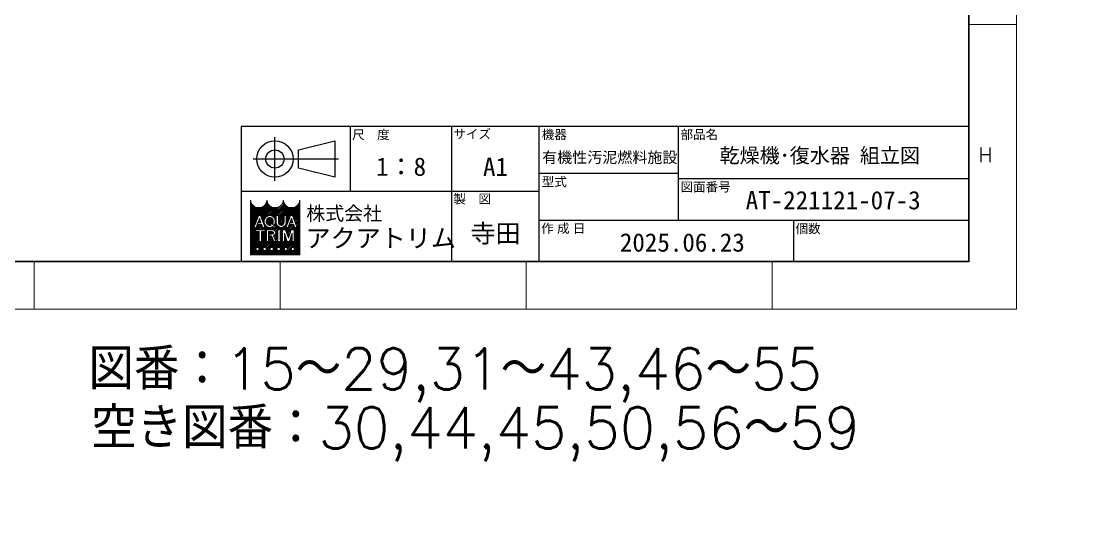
# Model space of a CAD drawing. Header units: millimetres. Extents: x -16130 to 36813, y -8099 to 27484.
# Drawn here: x 15422 to 17765, y 11742 to 12853 of the extents above; entities that cross this region are included whole.
import ezdxf
from ezdxf import colors
from ezdxf.entities.mleader import LeaderData, LeaderLine
from ezdxf.enums import TextEntityAlignment as Align
from ezdxf.math import Vec2, Vec3

# ---------------------------------------------------------------- set-up
doc = ezdxf.new("R2010")
doc.units = ezdxf.units.MM
doc.header["$LTSCALE"] = 6
doc.layers.add('08_DIM', color=3, linetype='Continuous', lineweight=13)
doc.layers.add('90_FRAME', color=5, linetype='Continuous', lineweight=35)
doc.layers.add('91_BLANK', color=5, linetype='Continuous', lineweight=0, plot=False)
doc.styles.add('KSS_TXT', font='txt.shx', dxfattribs={"bigfont": 'extfont2.shx'})
doc.styles.add('MS_G', font='MS Gothic.ttf')
doc.styles.get("Standard").update_dxf_attribs({"font": 'txt.shx', "bigfont": 'extfont2.shx'})
doc.styles.add('表題用', font='MS PGothic.ttf')

# ---------------------------------------------------------------- blocks, each defined once
blk = doc.blocks.new('AM_BALLOON1')
at = {"transparency": 16777216}
blk.add_circle((0, 0), 5, dxfattribs=at)
blk.add_attdef('B_NUMBER', text='', height=3, dxfattribs=at).set_placement((0, 0), align=Align.MIDDLE_CENTER)
blk = doc.blocks.new('_OPEN')
at = {"color": 0, "linetype": 'ByBlock'}
for p, q in [((-1, 0.17), (0, 0)), ((0, 0), (-1, -0.17)), ((0, 0), (-1, 0))]:
    blk.add_line(p, q, dxfattribs=at)

msp = doc.modelspace()

# ---------------------------------------------------------------- hatches: boundary and pattern name
at = {"layer": '90_FRAME', "lineweight": 5}
h = msp.add_hatch(dxfattribs=at)
h.set_pattern_fill('_USER', color=4, scale=2.4, angle=45, pattern_type=0)
h.set_pattern_definition([(45, (10962.7618, 12226.6656), (-1.6970563, 1.6970563), [])])
edge = h.paths.add_edge_path()
edge.add_arc((16028.32983, 12462.75422), 0.51232, 90, 180)
edge.add_ellipse((16010.3987, 12462.75422), major_axis=(-17.41881, 0), ratio=0.8823529412, start_angle=360, end_angle=540, ccw=False)
edge.add_arc((15992.46758, 12462.75422), 0.51232, 3.18731798, 180)
edge.add_ellipse((15974.53645, 12462.75422), major_axis=(-17.41881, 0), ratio=0.8823529412, start_angle=360, end_angle=540, ccw=False)
edge.add_arc((15956.60533, 12462.75422), 0.51232, 3.18731798, 180)
edge.add_ellipse((15938.6742, 12462.75422), major_axis=(-17.41881, 0), ratio=0.8823529412, start_angle=360, end_angle=540, ccw=False)
edge.add_arc((15920.74307, 12462.75422), 0.51232, 3.18731798, 90)
edge.add_line((15920.74307, 12463.26654), (15920.74307, 12344.92111))
edge.add_line((15920.74307, 12344.92111), (16028.32983, 12344.92111))
edge.add_line((16028.32983, 12344.92111), (16028.32983, 12463.26654))
h.paths.add_polyline_path([(15938.09156, 12430.06106), (15942.3393, 12430.06106), (15951.99874, 12404.56812), (15951.99874, 12404.44516), (15947.40007, 12404.44516), (15944.99534, 12411.19841), (15935.53798, 12411.19841), (15936.92444, 12415.09203), (15943.60889, 12415.09203), (15940.21543, 12424.62196), (15933.03079, 12404.44516), (15928.43212, 12404.44516), (15928.43212, 12404.56812)], flags=16)
edge = h.paths.add_edge_path(flags=16)
edge.add_ellipse((15962.68948, 12418.79006), major_axis=(-11.78331, 0), ratio=0.9565217391, start_angle=180, end_angle=360, ccw=False)
edge.add_line((15974.47279, 12418.79006), (15974.47279, 12415.71616))
edge.add_ellipse((15962.68948, 12415.71616), major_axis=(-11.78331, 0), ratio=0.9565217391, start_angle=142.10525532, end_angle=180, ccw=False)
edge.add_line((15971.98817, 12408.79337), (15968.68672, 12411.5138))
edge.add_ellipse((15962.68948, 12416.01759), major_axis=(7.51358, 0), ratio=0.9950358207, start_angle=-37.04276329, end_angle=0)
edge.add_line((15970.20305, 12416.0173), (15970.20305, 12418.48863))
edge.add_ellipse((15962.68948, 12418.48863), major_axis=(7.51357, 0), ratio=0.9947182625, start_angle=360, end_angle=540)
edge.add_line((15955.17591, 12418.48863), (15955.17591, 12416.01733))
edge.add_ellipse((15962.68948, 12416.01759), major_axis=(7.51358, 0), ratio=0.9950358207, start_angle=-180, end_angle=-65.75794872)
edge.add_line((15965.7745, 12409.20058), (15963.68259, 12411.23651))
edge.add_line((15963.68259, 12411.23651), (15965.95188, 12413.64618))
edge.add_line((15965.95188, 12413.64618), (15975.44033, 12405.82759))
edge.add_line((15975.44033, 12405.82759), (15972.47528, 12402.67912))
edge.add_line((15972.47528, 12402.67912), (15968.91338, 12406.1457))
edge.add_ellipse((15962.68948, 12415.71616), major_axis=(-11.78331, 0), ratio=0.9565217391, start_angle=0, end_angle=121.88362474, ccw=False)
edge.add_line((15950.90617, 12415.71616), (15950.90617, 12418.79006))
h.paths.add_polyline_path([(15952.76067, 12399.32198), (15952.76067, 12395.73576), (15945.0759, 12395.73576, 0.4142135624), (15944.56358, 12395.22344), (15944.56358, 12373.70609), (15939.95272, 12373.70609), (15939.95272, 12395.22344, 0.4142135624), (15939.44041, 12395.73576), (15931.75564, 12395.73576), (15931.75564, 12399.32198)], flags=16)
edge = h.paths.add_edge_path(flags=16)
edge.add_line((15955.6808, 12399.32198), (15967.46411, 12399.32198))
edge.add_ellipse((15967.46411, 12392.58351), major_axis=(-8.26989, 0), ratio=0.8148203011, start_angle=111.38697473, end_angle=270, ccw=False)
edge.add_arc((15968.73232, 12383.4514), 3.34964, 22.27295226, 58.55311301, ccw=False)
edge.add_line((15971.83203, 12384.72097), (15976.24632, 12373.91102))
edge.add_line((15976.24632, 12373.91102), (15976.24632, 12373.70609))
edge.add_line((15976.24632, 12373.70609), (15971.27684, 12373.70609))
edge.add_line((15971.27684, 12373.70609), (15967.37711, 12384.56105))
edge.add_arc((15965.4761, 12383.79576), 2.04927, 21.92829787, 90)
edge.add_line((15965.4761, 12385.84503), (15960.44536, 12385.84503))
edge.add_line((15960.44536, 12385.84503), (15960.44536, 12389.43126))
edge.add_line((15960.44536, 12389.43126), (15968.07889, 12389.43126))
edge.add_arc((15967.96897, 12392.58351), 3.15417, 271.9970571, 448.0029429)
edge.add_line((15968.07889, 12395.73576), (15960.29166, 12395.73576))
edge.add_line((15960.29166, 12395.73576), (15960.29166, 12373.70609))
edge.add_line((15960.29166, 12373.70609), (15955.6808, 12373.70609))
edge.add_line((15955.6808, 12373.70609), (15955.6808, 12399.32198))
h.paths.add_polyline_path([(15976.84104, 12430.06106), (15981.4519, 12430.06106), (15981.4519, 12415.71616, 0.1750305612), (15983.48594, 12409.84508, 0.257149611), (15991.71349, 12409.84508, 0.1750305612), (15993.74753, 12415.71616), (15993.74753, 12430.06106), (15998.35839, 12430.06106), (15998.35839, 12414.78936, -0.3793912406), (15988.36819, 12404.44516), (15986.83123, 12404.44516, -0.3793912406), (15976.84104, 12414.78936)], flags=16)
h.paths.add_polyline_path([(15980.13147, 12399.32198), (15985.76697, 12399.32198), (15985.76697, 12395.73576, 0.4142135624), (15985.25465, 12395.22344), (15985.25465, 12377.80463, 0.4142135624), (15985.76697, 12377.29232), (15985.76697, 12373.70609), (15980.13147, 12373.70609), (15980.13147, 12377.29232, 0.4142135624), (15980.64379, 12377.80463), (15980.64379, 12395.22344, 0.4142135624), (15980.13147, 12395.73576)], flags=16)
h.paths.add_polyline_path([(15990.38282, 12399.32198), (15997.07348, 12399.32198), (16003.19077, 12380.71757), (16009.30805, 12399.32198), (16016.00296, 12399.32198), (16016.00296, 12373.70609), (16011.3921, 12373.70609), (16011.3921, 12391.63722), (16005.4962, 12373.70609), (16000.88534, 12373.70609), (15994.98944, 12391.63722), (15994.99368, 12373.70609), (15990.38282, 12373.70609)], flags=16)
h.paths.add_polyline_path([(16007.75824, 12430.06106), (16012.00598, 12430.06106), (16021.66542, 12404.56812), (16021.66542, 12404.44516), (16017.06675, 12404.44516), (16014.66202, 12411.19841), (16005.20466, 12411.19841), (16006.59112, 12415.09203), (16013.27557, 12415.09203), (16009.88211, 12424.62196), (16002.69747, 12404.44516), (15998.0988, 12404.44516), (15998.0988, 12404.56812)], flags=16)
h.paths.add_polyline_path([(15933.0387, 12360.29065), (15939.18652, 12360.29065), (15939.18652, 12354.14283), (15933.0387, 12354.14283)], flags=16)
h.paths.add_polyline_path([(15948.40824, 12360.29065), (15954.55605, 12360.29065), (15954.55605, 12354.14283), (15948.40824, 12354.14283)], flags=16)
h.paths.add_polyline_path([(15963.77778, 12360.29065), (15969.92559, 12360.29065), (15969.92559, 12354.14283), (15963.77778, 12354.14283)], flags=16)
h.paths.add_polyline_path([(15979.14731, 12360.29065), (15985.29513, 12360.29065), (15985.29513, 12354.14283), (15979.14731, 12354.14283)], flags=16)
h.paths.add_polyline_path([(15994.51685, 12360.29065), (16000.66466, 12360.29065), (16000.66466, 12354.14283), (15994.51685, 12354.14283)], flags=16)
h.paths.add_polyline_path([(16009.88638, 12360.29065), (16016.0342, 12360.29065), (16016.0342, 12354.14283), (16009.88638, 12354.14283)], flags=16)

# ---------------------------------------------------------------- linework, layer by layer
at = {"layer": '90_FRAME', "color": 4, "lineweight": 13}
for p, q in [((17588.36868, 12846.17976), (17484.67325, 12846.17976)), ((15450.03562, 12226.66562), (15450.03562, 12329.89744)), ((15985.50286, 12226.66562), (15985.50286, 12329.89744)), ((16520.9701, 12226.66562), (16520.9701, 12329.89744)), ((17056.43734, 12226.66562), (17056.43734, 12329.89744))]:
    msp.add_line(p, q, dxfattribs=at)
at = {"layer": '90_FRAME', "color": 0, "lineweight": 25}
for p, q in [((16138.27325, 12482.64029), (16138.27325, 12624.06887)), ((16358.90183, 12329.89744), (16358.90183, 12624.06887)), ((16549.5304, 12329.89744), (16549.5304, 12624.06887)), ((16851.6256, 12624.06887), (16851.6256, 12420.41172)), ((15973.93325, 12505.83458), (15973.93325, 12600.87458)), ((15926.41325, 12553.35458), (16112.53325, 12553.35458)), ((16549.5304, 12522.24029), (16851.6256, 12522.24029)), ((16851.6256, 12510.92601), (17484.67325, 12510.92601)), ((16549.5304, 12482.64029), (15900.67325, 12482.64029)), ((16549.5304, 12420.41172), (17484.67325, 12420.41172)), ((17102.61611, 12420.41172), (17102.61611, 12329.89744))]:
    msp.add_line(p, q, dxfattribs=at)
at = {"layer": '90_FRAME', "color": 4, "lineweight": 5}
for p, q in [((15920.74307, 12344.92111), (15920.74307, 12463.26654)), ((16028.32983, 12463.26654), (16028.32983, 12344.92111)), ((15928.43212, 12404.56812), (15938.09156, 12430.06106)), ((15933.03079, 12404.44516), (15940.21543, 12424.62196)), ((15935.53798, 12411.19841), (15936.92444, 12415.09203)), ((15936.92444, 12415.09203), (15943.60889, 12415.09203)), ((15938.09156, 12430.06106), (15942.3393, 12430.06106)), ((15943.60889, 12415.09203), (15940.21543, 12424.62196)), ((15951.99874, 12404.56812), (15942.3393, 12430.06106)), ((15950.90617, 12418.79006), (15950.90617, 12415.71616)), ((15955.17591, 12418.48863), (15955.17591, 12416.0295)), ((15970.20305, 12418.48863), (15970.20305, 12416.0295)), ((15974.47279, 12418.79006), (15974.47279, 12415.71616)), ((15976.84104, 12414.78936), (15976.84104, 12430.06106)), ((15981.4519, 12430.06106), (15976.84104, 12430.06106)), ((15981.4519, 12415.71616), (15981.4519, 12430.06106)), ((15993.74753, 12415.71616), (15993.74753, 12430.06106)), ((15993.74753, 12430.06106), (15998.35839, 12430.06106)), ((15998.0988, 12404.56812), (16007.75824, 12430.06106)), ((15998.35839, 12414.78936), (15998.35839, 12430.06106)), ((16002.69747, 12404.44516), (16009.88211, 12424.62196)), ((16005.20466, 12411.19841), (16006.59112, 12415.09203)), ((16006.59112, 12415.09203), (16013.27557, 12415.09203)), ((16007.75824, 12430.06106), (16012.00598, 12430.06106)), ((16013.27557, 12415.09203), (16009.88211, 12424.62196)), ((16021.66542, 12404.56812), (16012.00598, 12430.06106)), ((15928.43212, 12404.44516), (15928.43212, 12404.56812)), ((15928.43212, 12404.56812), (15928.43212, 12404.56812)), ((15928.43212, 12404.44516), (15928.43212, 12404.56812)), ((15928.43212, 12404.44516), (15933.03079, 12404.44516)), ((15931.75564, 12399.32198), (15952.76067, 12399.32198)), ((15931.75564, 12399.32198), (15931.75564, 12395.73576)), ((15931.75564, 12395.73576), (15939.44041, 12395.73576)), ((15935.53798, 12411.19841), (15944.99534, 12411.19841)), ((15939.95272, 12373.70609), (15939.95272, 12395.22344)), ((15944.56358, 12373.70609), (15944.56358, 12395.22344)), ((15947.40007, 12404.44516), (15944.99534, 12411.19841)), ((15945.0759, 12395.73576), (15952.76067, 12395.73576)), ((15951.99874, 12404.44516), (15947.40007, 12404.44516)), ((15951.99874, 12404.44516), (15951.99874, 12404.56812)), ((15952.76067, 12399.32198), (15952.76067, 12395.73576)), ((15955.6808, 12399.32198), (15955.6808, 12373.70609)), ((15955.6808, 12399.32198), (15967.46411, 12399.32198)), ((15960.29166, 12373.70609), (15960.29166, 12395.73576)), ((15960.29166, 12395.73576), (15968.07889, 12395.73576)), ((15963.68259, 12411.23651), (15965.95188, 12413.64618)), ((15963.68259, 12411.23651), (15965.7745, 12409.20058)), ((15965.95188, 12413.64618), (15975.44033, 12405.82759)), ((15968.68672, 12411.5138), (15971.98817, 12408.79337)), ((15968.91338, 12406.1457), (15972.47528, 12402.67912)), ((15972.47528, 12402.67912), (15975.44033, 12405.82759)), ((15980.13147, 12399.32198), (15985.76697, 12399.32198)), ((15980.13147, 12399.32198), (15980.13147, 12395.73576)), ((15980.64379, 12377.80463), (15980.64379, 12395.22344)), ((15985.25465, 12377.80463), (15985.25465, 12395.22344)), ((15985.76697, 12399.32198), (15985.76697, 12395.73576)), ((15988.36819, 12404.44516), (15986.83123, 12404.44516)), ((15990.38282, 12399.32198), (15990.38282, 12373.70609)), ((15990.38282, 12399.32198), (15997.07348, 12399.32198)), ((15994.99368, 12373.70609), (15994.98944, 12391.63722)), ((16000.88534, 12373.70609), (15994.98944, 12391.63722)), ((16003.19077, 12380.71757), (15997.07348, 12399.32198)), ((15998.0988, 12404.44516), (15998.0988, 12404.56812)), ((15998.0988, 12404.56812), (15998.0988, 12404.56812)), ((15998.0988, 12404.44516), (15998.0988, 12404.56812)), ((15998.0988, 12404.44516), (16002.69747, 12404.44516)), ((16003.19077, 12380.71757), (16009.30805, 12399.32198)), ((16005.20466, 12411.19841), (16014.66202, 12411.19841)), ((16005.4962, 12373.70609), (16011.3921, 12391.63722)), ((16016.00296, 12399.32198), (16009.30805, 12399.32198)), ((16011.3921, 12391.63722), (16011.3921, 12373.70609)), ((16017.06675, 12404.44516), (16014.66202, 12411.19841)), ((16016.00296, 12373.70609), (16016.00296, 12399.32198)), ((16021.66542, 12404.44516), (16017.06675, 12404.44516)), ((16021.66542, 12404.44516), (16021.66542, 12404.56812)), ((15939.95272, 12373.70609), (15944.56358, 12373.70609)), ((15955.6808, 12373.70609), (15960.29166, 12373.70609)), ((15960.44536, 12385.84503), (15960.44536, 12389.43126)), ((15960.44536, 12389.43126), (15968.07889, 12389.43126)), ((15960.44536, 12385.84503), (15965.4761, 12385.84503)), ((15967.37711, 12384.56105), (15971.27684, 12373.70609)), ((15971.27684, 12373.70609), (15976.24632, 12373.70609)), ((15971.83203, 12384.72097), (15976.24632, 12373.91102)), ((15976.24632, 12373.91102), (15976.24632, 12373.70609)), ((15980.13147, 12373.70609), (15980.13147, 12377.29232)), ((15980.13147, 12373.70609), (15985.76697, 12373.70609)), ((15985.76697, 12373.70609), (15985.76697, 12377.29232)), ((15990.38282, 12373.70609), (15994.99368, 12373.70609)), ((16000.88534, 12373.70609), (16005.4962, 12373.70609)), ((16011.3921, 12373.70609), (16016.00296, 12373.70609)), ((16028.32983, 12344.92111), (15920.74307, 12344.92111)), ((15933.0387, 12360.29065), (15939.18652, 12360.29065)), ((15933.0387, 12360.29065), (15933.0387, 12354.14283)), ((15939.18652, 12354.14283), (15933.0387, 12354.14283)), ((15939.18652, 12360.29065), (15939.18652, 12354.14283)), ((15948.40824, 12360.29065), (15954.55605, 12360.29065)), ((15948.40824, 12360.29065), (15948.40824, 12354.14283)), ((15954.55605, 12354.14283), (15948.40824, 12354.14283)), ((15954.55605, 12360.29065), (15954.55605, 12354.14283)), ((15963.77778, 12360.29065), (15969.92559, 12360.29065)), ((15963.77778, 12360.29065), (15963.77778, 12354.14283)), ((15969.92559, 12354.14283), (15963.77778, 12354.14283)), ((15969.92559, 12360.29065), (15969.92559, 12354.14283)), ((15979.14731, 12360.29065), (15985.29513, 12360.29065)), ((15979.14731, 12360.29065), (15979.14731, 12354.14283)), ((15985.29513, 12354.14283), (15979.14731, 12354.14283)), ((15985.29513, 12360.29065), (15985.29513, 12354.14283)), ((15994.51685, 12360.29065), (16000.66466, 12360.29065)), ((15994.51685, 12360.29065), (15994.51685, 12354.14283)), ((16000.66466, 12354.14283), (15994.51685, 12354.14283)), ((16000.66466, 12360.29065), (16000.66466, 12354.14283)), ((16016.0342, 12360.29065), (16009.88638, 12360.29065)), ((16009.88638, 12360.29065), (16009.88638, 12354.14283)), ((16009.88638, 12354.14283), (16016.0342, 12354.14283)), ((16016.0342, 12360.29065), (16016.0342, 12354.14283))]:
    msp.add_line(p, q, dxfattribs=at)
at = {"layer": '90_FRAME'}
msp.add_lwpolyline([(11273.52903, 12329.89744), (17484.67325, 12329.89744), (17484.67325, 16770.32859), (11273.52903, 16770.32859)], close=True, dxfattribs=at)
at = {"layer": '90_FRAME', "color": 0, "lineweight": 25}
msp.add_lwpolyline([(15900.67325, 12329.89744), (17484.67325, 12329.89744), (17484.67325, 12624.06887), (15900.67325, 12624.06887)], close=True, dxfattribs=at)
msp.add_lwpolyline([(16025.41325, 12573.15458), (16104.61325, 12592.95458), (16104.61325, 12513.75458), (16025.41325, 12533.55458), (16025.41325, 12573.15458)], dxfattribs=at)
for radius in [39.6, 19.8]:
    msp.add_circle((15973.93325, 12553.35458), radius, dxfattribs=at)
at = {"layer": '90_FRAME', "color": 4, "lineweight": 5}
for centre, radius, start, end in [((15920.74307, 12462.75422), 0.51232, 0, 90), ((15956.60533, 12462.75422), 0.51232, 0, 180), ((15956.60533, 12462.75422), 0.51232, 0, 90), ((15992.46758, 12462.75422), 0.51232, 0, 180), ((16028.32983, 12462.75422), 0.51232, 90, 180), ((15987.67132, 12415.25276), 10.8402, 182.45003099, 265.55525729), ((15990.5978, 12415.59688), 9.14668, 179.25279388, 218.96457185), ((15987.5281, 12415.25276), 10.8402, 274.44474271, 357.54996901), ((15984.60162, 12415.59688), 9.14668, 321.03542815, 0.74720612), ((15939.44041, 12395.22344), 0.51232, 0, 90), ((15945.0759, 12395.22344), 0.51232, 90, 180), ((15967.96897, 12392.58351), 3.15417, 271.9970571, 88.0029429), ((15980.13147, 12395.22344), 0.51232, 0, 90), ((15987.59971, 12417.31495), 8.52773, 241.15772781, 298.84227219), ((15985.76697, 12395.22344), 0.51232, 90, 180), ((15965.4761, 12383.79576), 2.04927, 21.92829787, 90), ((15968.73232, 12383.4514), 3.34964, 22.27295226, 58.55311301), ((15980.13147, 12377.80463), 0.51232, 270, 0), ((15985.76697, 12377.80463), 0.51232, 180, 270)]:
    msp.add_arc(centre, radius, start, end, dxfattribs=at)
for centre, major_axis, ratio, start_param, end_param in [((15938.6742, 12462.75422), (-17.41881, 0), 0.8823529412, 6.2831853072, 9.4247779608), ((15974.53645, 12462.75422), (-17.41881, 0), 0.8823529412, 6.2831853072, 9.4247779608), ((16010.3987, 12462.75422), (-17.41881, 0), 0.8823529412, 6.2831853072, 9.4247779608), ((15962.68948, 12418.79006), (-11.78331, 0), 0.9565217391, 3.1415926536, 6.2831853072), ((15962.68948, 12418.48863), (7.51357, 0), 0.9947182625, 6.2831853072, 9.4247779608), ((15967.46411, 12392.58351), (-8.26989, 0), 0.8148203011, 1.944069453, 4.7123889804)]:
    msp.add_ellipse(centre, major_axis=major_axis, ratio=ratio, start_param=start_param, end_param=end_param, dxfattribs=at)
at = {"layer": '90_FRAME', "color": 4, "lineweight": 5, "extrusion": (0, 0, -1)}
for centre, major_axis, ratio, start_param, end_param in [((15962.68948, 12415.71616), (-11.78331, 0), 0.9565217391, 4.1559147512, 6.2831853072), ((15962.68948, 12416.01759), (7.51358, 0), 0.9950358207, 7.4308780217, 9.4247779608), ((15962.68948, 12416.01759), (7.51358, 0), 0.9950358207, 6.2831853072, 6.9297034906), ((15962.68948, 12415.71616), (-11.78331, 0), 0.9565217391, 3.1415926536, 3.8029807175)]:
    msp.add_ellipse(centre, major_axis=major_axis, ratio=ratio, start_param=start_param, end_param=end_param, dxfattribs=at)
at = {"layer": '91_BLANK'}
msp.add_lwpolyline([(10962.7618, 12226.66562), (17588.36868, 12226.66562), (17588.36868, 16890.02402), (10962.7618, 16890.02402)], close=True, dxfattribs=at)

# ---------------------------------------------------------------- texts
at = {"layer": '08_DIM', "style": 'KSS_TXT'}
for s, p in [('図番：15～29,31～43,46～55', (15568.05971, 12051.37732)), ('空き図番：30,44,45,50,56～59', (15573.95716, 11923.02683))]:
    msp.add_text(s, height=90, dxfattribs=at).set_placement(p)
at = {"layer": '90_FRAME', "color": 0, "style": '表題用'}
for s, p in [('尺\u3000度', (16141.8614, 12606.35509)), ('サイズ', (16362.48998, 12607.84672)), ('機器', (16554.96703, 12606.68558)), ('部品名', (16857.06223, 12606.68558)), ('型式', (16554.96703, 12503.85701)), ('図面番号', (16857.06223, 12492.54273)), ('製\u3000図', (16362.4901, 12466.41815)), ('作 成 日', (16553.58673, 12402.26804)), ('個数', (17107.36589, 12401.71491))]:
    msp.add_text(s, height=20, dxfattribs=at).set_placement(p, align=Align.MIDDLE_LEFT)
at = {"layer": '90_FRAME', "color": 0, "style": 'MS_G'}
for s, height, p in [('乾燥機･復水器 組立図', 32, (16941.93625, 12544.91667)), ('有機性汚泥燃料施設', 24, (16555.62133, 12544.91667)), ('AT-221121-07-3', 40, (16998.78403, 12443.69438)), ('2025.06.23', 40, (16724.87293, 12351.62433))]:
    msp.add_text(s, height=height, dxfattribs=at).set_placement(p)
msp.add_text('A1', height=40, dxfattribs=at).set_placement((16454.21611, 12536.38315), align=Align.MIDDLE)
at = {"layer": '90_FRAME', "color": 0, "lineweight": 13, "style": 'KSS_TXT'}
msp.add_text('H', height=32, dxfattribs=at).set_placement((17505.28736, 12562.19088), align=Align.MIDDLE_LEFT)
at = {"layer": '90_FRAME', "color": 4, "style": 'MS_G'}
msp.add_text('株式会社', height=30.243086, dxfattribs=at).set_placement((16124.80701, 12434.89066), align=Align.MIDDLE_CENTER)
msp.add_text('アクアトリム', height=40, dxfattribs=at).set_placement((16040.63536, 12361.02668))
at = {"layer": '90_FRAME', "color": 0, "style": 'MS_G'}
for tag, p in [('1：8', (16248.58754, 12536.38315)), ('寺田', (16454.21611, 12392.12601))]:
    msp.add_attdef(tag, text='', height=40, dxfattribs=at).set_placement(p, align=Align.MIDDLE)

# ---------------------------------------------------------------- leaders
at = {"layer": '08_DIM'}
ml = msp.add_multileader_block('Standard', dxfattribs=at)
ml.set_content('AM_BALLOON1', color=256, scale=8)
ml.set_attribute('B_NUMBER', '42', width=0)
ml.set_leader_properties(color=256, linetype='ByLayer', lineweight=-1)
ml.set_arrow_properties(name='OPEN')
ml.build(insert=Vec2(0, 0))
ml.multileader.update_dxf_attribs({"leader_type": 0, "has_dogleg": 0, "text_right_attachment_type": 6, "dogleg_length": 0, "arrow_head_size": 16, "scale": 8, "block_connection_type": 1})
ctx = ml.context
ctx.base_point, ctx.scale, ctx.char_height, ctx.arrow_head_size, ctx.landing_gap_size, ctx.plane_origin = Vec3(15917.96441, 15473.63421), 8, 32, 16, 16, Vec3(15917.96441, 15473.63421)
ctx.right_attachment, ctx.attachment_type = 6, 1
notes = []
notes.append((ctx, [(0, (0, 0, 0), (0, 0), (1, 0), 1, [])]))
ctx.block.insert = Vec3(15917.96441, 15473.63421)
ml = msp.add_multileader_block('Standard', dxfattribs=at)
ml.set_content('AM_BALLOON1', color=256, scale=8)
ml.set_attribute('B_NUMBER', '41', width=0)
ml.set_leader_properties(color=256, linetype='ByLayer', lineweight=-1)
ml.set_arrow_properties(name='OPEN')
ml.build(insert=Vec2(0, 0))
ml.multileader.update_dxf_attribs({"leader_type": 0, "has_dogleg": 0, "text_right_attachment_type": 6, "dogleg_length": 0, "arrow_head_size": 16, "scale": 8, "block_connection_type": 1})
ctx = ml.context
ctx.base_point, ctx.scale, ctx.char_height, ctx.arrow_head_size, ctx.landing_gap_size, ctx.plane_origin = Vec3(15918.72049, 15076.81975), 8, 32, 16, 16, Vec3(15918.72049, 15076.81975)
ctx.right_attachment, ctx.attachment_type = 6, 1
notes.append((ctx, [(0, (0, 0, 0), (0, 0), (1, 0), 1, [])]))
ctx.block.insert = Vec3(15918.72049, 15076.81975)
ml = msp.add_multileader_block('Standard', dxfattribs=at)
ml.set_content('AM_BALLOON1', color=256, scale=8)
ml.set_attribute('B_NUMBER', 'Z', width=0)
ml.set_leader_properties(color=256, linetype='ByLayer', lineweight=-1)
ml.set_arrow_properties(name='OPEN')
ml.build(insert=Vec2(0, 0))
ml.multileader.update_dxf_attribs({"leader_type": 0, "has_dogleg": 0, "text_right_attachment_type": 6, "dogleg_length": 0, "arrow_head_size": 16, "scale": 4, "block_connection_type": 1})
ctx = ml.context
ctx.base_point, ctx.scale, ctx.char_height, ctx.arrow_head_size, ctx.landing_gap_size, ctx.plane_origin = Vec3(15599.76868, 14899.98027), 4, 32, 16, 16, Vec3(15599.76868, 14899.98027)
ctx.right_attachment, ctx.attachment_type = 6, 1
notes.append((ctx, [(0, (0, 0, 0), (0, 0), (1, 0), 1, [])]))
ctx.block.insert = Vec3(15599.76868, 14899.98027)
ml = msp.add_multileader_block('Standard', dxfattribs=at)
ml.set_content('AM_BALLOON1', color=256, scale=8)
ml.set_attribute('B_NUMBER', 'AA', width=0)
ml.set_leader_properties(color=256, linetype='ByLayer', lineweight=-1)
ml.set_arrow_properties(name='OPEN')
ml.build(insert=Vec2(0, 0))
ml.multileader.update_dxf_attribs({"leader_type": 0, "has_dogleg": 0, "text_right_attachment_type": 6, "dogleg_length": 0, "arrow_head_size": 16, "scale": 4, "block_connection_type": 1})
ctx = ml.context
ctx.base_point, ctx.scale, ctx.char_height, ctx.arrow_head_size, ctx.landing_gap_size, ctx.plane_origin = Vec3(15566.57477, 14809.34912), 4, 32, 16, 16, Vec3(15566.57477, 14809.34912)
ctx.right_attachment, ctx.attachment_type = 6, 1
notes.append((ctx, [(0, (0, 0, 0), (0, 0), (1, 0), 1, [])]))
ctx.block.insert = Vec3(15566.57477, 14809.34912)
ml = msp.add_multileader_block('Standard', dxfattribs=at)
ml.set_content('AM_BALLOON1', color=256, scale=8)
ml.set_attribute('B_NUMBER', 'AB', width=0)
ml.set_leader_properties(color=256, linetype='ByLayer', lineweight=-1)
ml.set_arrow_properties(name='OPEN')
ml.build(insert=Vec2(0, 0))
ml.multileader.update_dxf_attribs({"leader_type": 0, "has_dogleg": 0, "text_right_attachment_type": 6, "dogleg_length": 0, "arrow_head_size": 16, "scale": 4, "block_connection_type": 1})
ctx = ml.context
ctx.base_point, ctx.scale, ctx.char_height, ctx.arrow_head_size, ctx.landing_gap_size, ctx.plane_origin = Vec3(15493.27151, 14660.84954), 4, 32, 16, 16, Vec3(15493.27151, 14660.84954)
ctx.right_attachment, ctx.attachment_type = 6, 1
notes.append((ctx, [(0, (0, 0, 0), (0, 0), (1, 0), 1, [])]))
ctx.block.insert = Vec3(15493.27151, 14660.84954)
ml = msp.add_multileader_block('Standard', dxfattribs=at)
ml.set_content('AM_BALLOON1', color=256, scale=8)
ml.set_attribute('B_NUMBER', 'AC', width=0)
ml.set_leader_properties(color=256, linetype='ByLayer', lineweight=-1)
ml.set_arrow_properties(name='OPEN')
ml.build(insert=Vec2(0, 0))
ml.multileader.update_dxf_attribs({"leader_type": 0, "has_dogleg": 0, "text_right_attachment_type": 6, "dogleg_length": 0, "arrow_head_size": 16, "scale": 4, "block_connection_type": 1})
ctx = ml.context
ctx.base_point, ctx.scale, ctx.char_height, ctx.arrow_head_size, ctx.landing_gap_size, ctx.plane_origin = Vec3(15573.66495, 14494.9506), 4, 32, 16, 16, Vec3(15573.66495, 14494.9506)
ctx.right_attachment, ctx.attachment_type = 6, 1
notes.append((ctx, [(0, (0, 0, 0), (0, 0), (1, 0), 1, [])]))
ctx.block.insert = Vec3(15573.66495, 14494.9506)
ml = msp.add_multileader_block('Standard', dxfattribs=at)
ml.set_content('AM_BALLOON1', color=256, scale=8)
ml.set_attribute('B_NUMBER', 'X', width=0)
ml.set_leader_properties(color=256, linetype='ByLayer', lineweight=-1)
ml.set_arrow_properties(name='OPEN')
ml.build(insert=Vec2(0, 0))
ml.multileader.update_dxf_attribs({"leader_type": 0, "has_dogleg": 0, "text_right_attachment_type": 6, "dogleg_length": 0, "arrow_head_size": 16, "scale": 4, "block_connection_type": 1})
ctx = ml.context
ctx.base_point, ctx.scale, ctx.char_height, ctx.arrow_head_size, ctx.landing_gap_size, ctx.plane_origin = Vec3(15554.23912, 14222.50933), 4, 32, 16, 16, Vec3(15554.23912, 14222.50933)
ctx.right_attachment, ctx.attachment_type = 6, 1
notes.append((ctx, [(0, (0, 0, 0), (0, 0), (1, 0), 1, [])]))
ctx.block.insert = Vec3(15554.23912, 14222.50933)
ml = msp.add_multileader_block('Standard', dxfattribs=at)
ml.set_content('AM_BALLOON1', color=256, scale=4)
ml.set_attribute('B_NUMBER', 'BF', width=0)
ml.set_leader_properties(color=256, linetype='ByLayer', lineweight=-1)
ml.set_arrow_properties(name='OPEN')
ml.build(insert=Vec2(0, 0))
ml.multileader.update_dxf_attribs({"leader_type": 0, "has_dogleg": 0, "text_right_attachment_type": 6, "dogleg_length": 0, "arrow_head_size": 8, "scale": 4, "block_connection_type": 1})
ctx = ml.context
ctx.base_point, ctx.scale, ctx.char_height, ctx.arrow_head_size, ctx.landing_gap_size, ctx.plane_origin = Vec3(19781.24781, 14152.69814), 4, 16, 8, 8, Vec3(19822.68099, 14122.1534)
ctx.right_attachment, ctx.attachment_type = 6, 1
notes.append((ctx, [(0, (0, 0, 0), (0, 0), (1, 0), 1, [])]))
ctx.block.insert = Vec3(19781.24781, 14152.69814)
ml = msp.add_multileader_block('Standard', dxfattribs=at)
ml.set_content('AM_BALLOON1', color=256, scale=4)
ml.set_attribute('B_NUMBER', 'BB', width=0)
ml.set_leader_properties(color=256, linetype='ByLayer', lineweight=-1)
ml.set_arrow_properties(name='OPEN')
ml.build(insert=Vec2(0, 0))
ml.multileader.update_dxf_attribs({"leader_type": 0, "has_dogleg": 0, "text_right_attachment_type": 6, "dogleg_length": 0, "arrow_head_size": 8, "scale": 4, "block_connection_type": 1})
ctx = ml.context
ctx.base_point, ctx.scale, ctx.char_height, ctx.arrow_head_size, ctx.landing_gap_size, ctx.plane_origin = Vec3(19013.70901, 13856.40189), 4, 16, 8, 8, Vec3(19361.03235, 14167.87458)
ctx.right_attachment, ctx.attachment_type = 6, 1
notes.append((ctx, [(0, (0, 0, 0), (0, 0), (1, 0), 1, [])]))
ctx.block.insert = Vec3(19013.70901, 13856.40189)
ml = msp.add_multileader_block('Standard', dxfattribs=at)
ml.set_content('AM_BALLOON1', color=256, scale=4)
ml.set_attribute('B_NUMBER', 'BG', width=0)
ml.set_leader_properties(color=256, linetype='ByLayer', lineweight=-1)
ml.set_arrow_properties(name='OPEN')
ml.build(insert=Vec2(0, 0))
ml.multileader.update_dxf_attribs({"leader_type": 0, "has_dogleg": 0, "text_right_attachment_type": 6, "dogleg_length": 0, "arrow_head_size": 8, "scale": 4, "block_connection_type": 1})
ctx = ml.context
ctx.base_point, ctx.scale, ctx.char_height, ctx.arrow_head_size, ctx.landing_gap_size, ctx.plane_origin = Vec3(19796.35963, 13732.01183), 4, 16, 8, 8, Vec3(19655.49593, 13810.38613)
ctx.right_attachment, ctx.attachment_type = 6, 1
notes.append((ctx, [(0, (0, 0, 0), (0, 0), (1, 0), 1, [])]))
ctx.block.insert = Vec3(19796.35963, 13732.01183)
ml = msp.add_multileader_block('Standard', dxfattribs=at)
ml.set_content('AM_BALLOON1', color=256, scale=4)
ml.set_attribute('B_NUMBER', 'BA', width=0)
ml.set_leader_properties(color=256, linetype='ByLayer', lineweight=-1)
ml.set_arrow_properties(name='OPEN')
ml.build(insert=Vec2(0, 0))
ml.multileader.update_dxf_attribs({"leader_type": 0, "has_dogleg": 0, "text_right_attachment_type": 6, "dogleg_length": 0, "arrow_head_size": 8, "scale": 4, "block_connection_type": 1})
ctx = ml.context
ctx.base_point, ctx.scale, ctx.char_height, ctx.arrow_head_size, ctx.landing_gap_size, ctx.plane_origin = Vec3(19010.70287, 13685.69202), 4, 16, 8, 8, Vec3(19010.70287, 13685.69202)
ctx.right_attachment, ctx.attachment_type = 6, 1
notes.append((ctx, [(0, (0, 0, 0), (0, 0), (1, 0), 1, [])]))
ctx.block.insert = Vec3(19010.70287, 13685.69202)
ml = msp.add_multileader_block('Standard', dxfattribs=at)
ml.set_content('AM_BALLOON1', color=256, scale=4)
ml.set_attribute('B_NUMBER', 'BC', width=0)
ml.set_leader_properties(color=256, linetype='ByLayer', lineweight=-1)
ml.set_arrow_properties(name='OPEN')
ml.build(insert=Vec2(0, 0))
ml.multileader.update_dxf_attribs({"leader_type": 0, "has_dogleg": 0, "text_right_attachment_type": 6, "dogleg_length": 0, "arrow_head_size": 8, "scale": 4, "block_connection_type": 1})
ctx = ml.context
ctx.base_point, ctx.scale, ctx.char_height, ctx.arrow_head_size, ctx.landing_gap_size, ctx.plane_origin = Vec3(19769.5323, 13674.69896), 4, 16, 8, 8, Vec3(19680.20556, 13735.40519)
ctx.right_attachment, ctx.attachment_type = 6, 1
notes.append((ctx, [(0, (0, 0, 0), (0, 0), (1, 0), 1, [])]))
ctx.block.insert = Vec3(19769.5323, 13674.69896)
ml = msp.add_multileader_block('Standard', dxfattribs=at)
ml.set_content('AM_BALLOON1', color=256, scale=4)
ml.set_attribute('B_NUMBER', 'BD', width=0)
ml.set_leader_properties(color=256, linetype='ByLayer', lineweight=-1)
ml.set_arrow_properties(name='OPEN')
ml.build(insert=Vec2(0, 0))
ml.multileader.update_dxf_attribs({"leader_type": 0, "has_dogleg": 0, "text_right_attachment_type": 6, "dogleg_length": 0, "arrow_head_size": 8, "scale": 4, "block_connection_type": 1})
ctx = ml.context
ctx.base_point, ctx.scale, ctx.char_height, ctx.arrow_head_size, ctx.landing_gap_size, ctx.plane_origin = Vec3(19800.79487, 13630.18954), 4, 16, 8, 8, Vec3(19741.2445, 13641.87338)
ctx.right_attachment, ctx.attachment_type = 6, 1
notes.append((ctx, [(0, (0, 0, 0), (0, 0), (1, 0), 1, [])]))
ctx.block.insert = Vec3(19800.79487, 13630.18954)
ml = msp.add_multileader_block('Standard', dxfattribs=at)
ml.set_content('AM_BALLOON1', color=256, scale=4)
ml.set_attribute('B_NUMBER', 'BE', width=0)
ml.set_leader_properties(color=256, linetype='ByLayer', lineweight=-1)
ml.set_arrow_properties(name='OPEN')
ml.build(insert=Vec2(0, 0))
ml.multileader.update_dxf_attribs({"leader_type": 0, "has_dogleg": 0, "text_right_attachment_type": 6, "dogleg_length": 0, "arrow_head_size": 8, "scale": 4, "block_connection_type": 1})
ctx = ml.context
ctx.base_point, ctx.scale, ctx.char_height, ctx.arrow_head_size, ctx.landing_gap_size, ctx.plane_origin = Vec3(19885.57472, 13585.68012), 4, 16, 8, 8, Vec3(19912.10508, 13554.3677)
ctx.right_attachment, ctx.attachment_type = 6, 1
notes.append((ctx, [(0, (0, 0, 0), (0, 0), (1, 0), 1, [])]))
ctx.block.insert = Vec3(19885.57472, 13585.68012)
ml = msp.add_multileader_block('Standard', dxfattribs=at)
ml.set_content('AM_BALLOON1', color=256, scale=4)
ml.set_attribute('B_NUMBER', '108', width=0)
ml.set_leader_properties(color=256, linetype='ByLayer', lineweight=-1)
ml.set_arrow_properties(name='OPEN')
ml.build(insert=Vec2(0, 0))
ml.multileader.update_dxf_attribs({"leader_type": 0, "has_dogleg": 0, "text_right_attachment_type": 6, "dogleg_length": 0, "arrow_head_size": 8, "scale": 4, "block_connection_type": 1})
ctx = ml.context
ctx.base_point, ctx.scale, ctx.char_height, ctx.arrow_head_size, ctx.landing_gap_size, ctx.plane_origin = Vec3(20221.83668, 13430.95457), 4, 16, 8, 8, Vec3(19769.03394, 13450.23276)
ctx.right_attachment, ctx.attachment_type = 6, 1
notes.append((ctx, [(0, (0, 0, 0), (0, 0), (1, 0), 1, [])]))
ctx.block.insert = Vec3(20221.83668, 13430.95457)
ml = msp.add_multileader_block('Standard', dxfattribs=at)
ml.set_content('AM_BALLOON1', color=256, scale=8)
ml.set_attribute('B_NUMBER', 'AK', width=0)
ml.set_leader_properties(color=256, linetype='ByLayer', lineweight=-1)
ml.set_arrow_properties(name='OPEN')
ml.build(insert=Vec2(0, 0))
ml.multileader.update_dxf_attribs({"leader_type": 0, "has_dogleg": 0, "text_right_attachment_type": 6, "dogleg_length": 0, "arrow_head_size": 16, "scale": 4, "block_connection_type": 1})
ctx = ml.context
ctx.base_point, ctx.scale, ctx.char_height, ctx.arrow_head_size, ctx.landing_gap_size, ctx.plane_origin = Vec3(15683.86255, 12991.30478), 4, 32, 16, 16, Vec3(15683.86255, 12991.30478)
ctx.right_attachment, ctx.attachment_type = 6, 1
notes.append((ctx, [(0, (0, 0, 0), (0, 0), (1, 0), 1, [])]))
ctx.block.insert = Vec3(15683.86255, 12991.30478)
for ctx, leaders in notes:
    for number, flags, end, landing, length, lines in leaders:
        leader = LeaderData()
        leader.index, (leader.has_last_leader_line, leader.has_dogleg_vector, leader.attachment_direction) = number, flags
        leader.last_leader_point, leader.dogleg_vector, leader.dogleg_length = Vec3(end), Vec3(landing), length
        for number, points, colour, breaks in lines:
            line = LeaderLine()
            line.index, line.vertices, line.color, line.breaks = number, Vec3.list(points), colors.encode_raw_color(colour), breaks
            leader.lines.append(line)
        ctx.leaders.append(leader)

doc.saveas('drawing.dxf')
